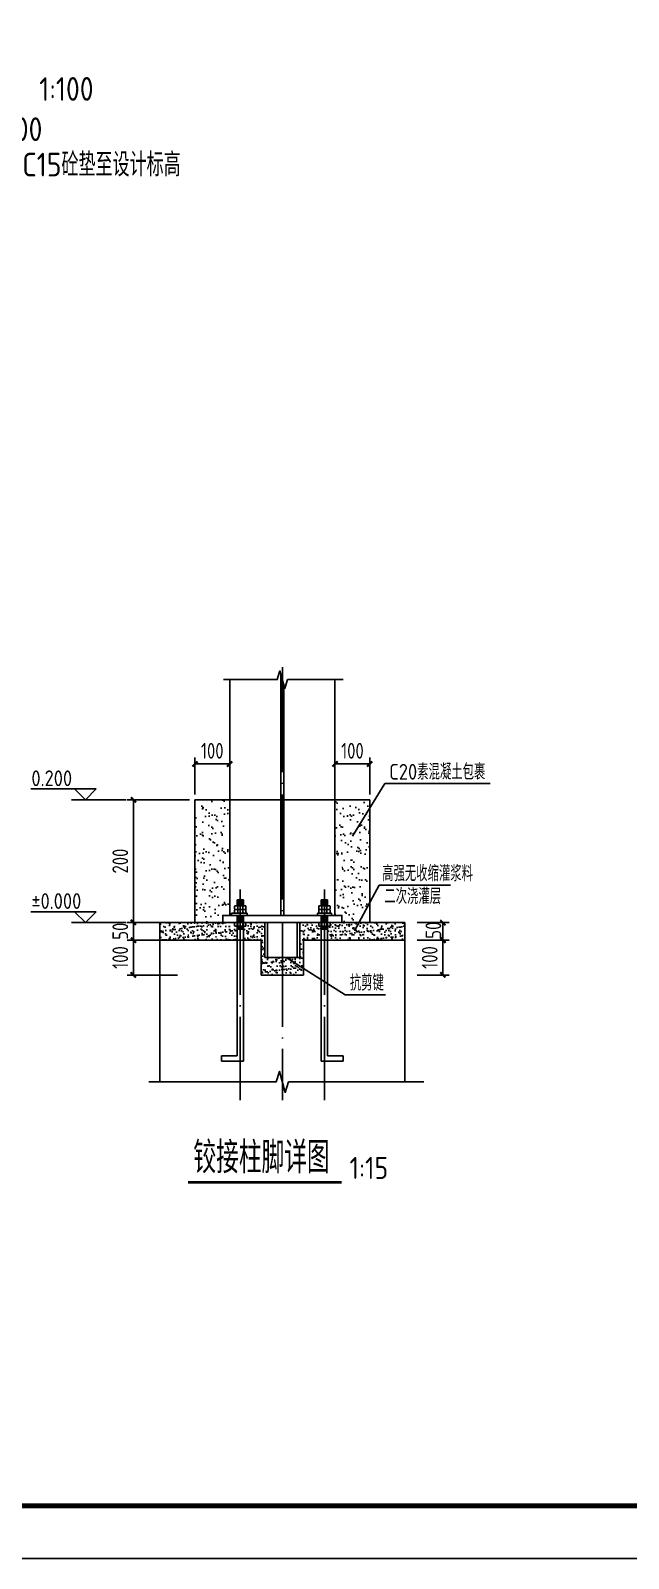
# Model space of a CAD drawing. Header units: millimetres. Extents: x 865974 to 875117, y 40174 to 44891.
# Drawn here: x 867099.9 to 867213.6, y 40173.6 to 40464.1 of the extents above; entities that cross this region are included whole.
import ezdxf

# ---------------------------------------------------------------- set-up
doc = ezdxf.new("R2010")
doc.units = ezdxf.units.MM
doc.header["$LTSCALE"] = 1000
doc.header["$MEASUREMENT"] = 0
doc.linetypes.add('DOTE', pattern=[2.42, 2, -0.2, 0.02, -0.2])
for name, color, linetype in [('AXIS', 3, 'Continuous'), ('COLUMN', 9, 'Continuous'), ('D1', 112, 'Continuous'), ('DIM', 7, 'Continuous'), ('DIM_SYMB', 3, 'Continuous'), ('DOTE', 1, 'DOTE'), ('OTHER', 2, 'Continuous'), ('PUB_DIM', 3, 'Continuous'), ('PUB_TEXT', 7, 'Continuous'), ('尺寸标注', 7, 'Continuous'), ('支撑', 6, 'Continuous'), ('柱', 2, 'Continuous'), ('柱集中标注', 2, 'Continuous'), ('梁', 4, 'Continuous'), ('螺栓孔标注', 253, 'Continuous')]:
    doc.layers.add(name, color=color, linetype=linetype)
doc.styles.add('GBHZ', font='gbenor.shx', dxfattribs={"width": 0.9, "bigfont": 'gbcbig.shx'})
doc.dimstyles.new('Y15', dxfattribs={"dimscale": 0, "dimtxt": 3, "dimasz": 0.01, "dimexe": 1.2, "dimexo": 1, "dimgap": 1, "dimtad": 1, "dimdec": 0, "dimlfac": 15, "dimzin": 0, "dimdsep": 46, "dimtxsty": 'GBHZ', "dimblk1": 'DX', "dimblk2": 'DX', "dimsah": 1, "dimcen": 0.09, "dimdle": 1, "dimadec": 0, "dimazin": 0, "dimtfac": 1, "dimtdec": 0, "dimtix": 1, "dimtmove": 2, "dimatfit": 3, "dimldrblk": 'DX', "dimfxl": 0, "dimtolj": 1, "dimtzin": 0, "dimarcsym": 0})
pattern_1 = [(37.5, (502023.5478, -183984.3202), (-0.041995572, 1.2845491793), [0, -1.0133333333, 0, -1.1333333333, 0, -1.0833333333]), (7.5, (502023.5478, -183984.3202), (1.179851137, 1.88143071), [0, -0.5466666667, 0, -0.9133333333, 0, -0.35]), (327.5, (502022.7278, -183984.3202), (2.0760945745, 0.0037727024), [0, -0.3333333333, 0, -1.2, 0, -1.5666666667]), (317.5, (502022.7278, -183984.3202), (2.004084403, 0.585117043), [0, -0.1666666667, 0, -0.7866666667, 0, -0.9])]
pattern_2 = [(37.5, (502023.5478, -183984.3202), (-0.083991144, 2.569098359), [0, -2.026666667, 0, -2.266666667, 0, -2.166666667]), (7.5, (502023.5478, -183984.3202), (2.359702274, 3.76286142), [0, -1.093333333, 0, -1.826666667, 0, -0.7]), (327.5, (502021.9078, -183984.3202), (4.152189149, 0.007545405), [0, -0.666666667, 0, -2.4, 0, -3.133333333]), (317.5, (502021.9078, -183984.3202), (4.008168806, 1.170234087), [0, -0.333333333, 0, -1.573333333, 0, -1.8])]

# ---------------------------------------------------------------- blocks, each defined once
blk = doc.blocks.new('DX')
at = {"color": 0, "linetype": 'ByBlock', "const_width": 40}
blk.add_lwpolyline([(-54, -51), (46, 49)], dxfattribs=at)
blk = doc.blocks.new('*D612')
at = {"layer": 'Defpoints', "color": 0, "linetype": 'ByBlock', "transparency": 16777216}
for p in [(867172.4, 40291.18), (867178.3, 40291.18), (867172.4, 40284.51)]:
    blk.add_point(p, dxfattribs=at)
at = {"layer": 'DIM', "color": 0, "linetype": 'ByBlock', "lineweight": -2, "transparency": 16777216}
for p, q in [((867173.4, 40291.18), (867179.5, 40291.18)), ((867178.3, 40284.52), (867178.3, 40291.17)), ((867173.4, 40284.51), (867179.5, 40284.51))]:
    blk.add_line(p, q, dxfattribs=at)
at = {"layer": 'DIM', "color": 0, "linetype": 'ByBlock', "lineweight": -2, "transparency": 16777216, "xscale": 0.01, "yscale": 0.01, "zscale": 0.01}
for p, rotation in [((867178.3, 40291.18), 90), ((867178.3, 40284.51), 270)]:
    blk.add_blockref('DX', p, dxfattribs=dict(at, rotation=rotation))
at = {"layer": 'DIM', "color": 0, "linetype": 'ByBlock', "transparency": 16777216, "insert": (867175.8, 40287.85), "char_height": 3, "attachment_point": 5, "rotation": 90, "style": 'GBHZ'}
blk.add_mtext('\\A1;100', dxfattribs=at)
blk = doc.blocks.new('*D613')
at = {"layer": 'Defpoints', "color": 0, "linetype": 'ByBlock', "transparency": 16777216}
for p in [(867172.4, 40294.51), (867178.3, 40294.51), (867172.4, 40291.18)]:
    blk.add_point(p, dxfattribs=at)
at = {"layer": 'DIM', "color": 0, "linetype": 'ByBlock', "lineweight": -2, "transparency": 16777216}
for p, q in [((867173.4, 40294.51), (867179.5, 40294.51)), ((867178.3, 40291.19), (867178.3, 40294.5)), ((867173.4, 40291.18), (867179.5, 40291.18))]:
    blk.add_line(p, q, dxfattribs=at)
at = {"layer": 'DIM', "color": 0, "linetype": 'ByBlock', "lineweight": -2, "transparency": 16777216, "xscale": 0.01, "yscale": 0.01, "zscale": 0.01}
for p, rotation in [((867178.3, 40294.51), 90), ((867178.3, 40291.18), 270)]:
    blk.add_blockref('DX', p, dxfattribs=dict(at, rotation=rotation))
at = {"layer": 'DIM', "color": 0, "linetype": 'ByBlock', "transparency": 16777216, "insert": (867176.51, 40293.04), "char_height": 3, "attachment_point": 5, "rotation": 90, "style": 'GBHZ'}
blk.add_mtext('\\A1;50', dxfattribs=at)
blk = doc.blocks.new('*D619')
at = {"layer": 'Defpoints', "color": 0, "linetype": 'ByBlock', "transparency": 16777216}
for p in [(867128.83, 40294.51), (867119.43, 40291.18), (867128.83, 40291.18)]:
    blk.add_point(p, dxfattribs=at)
at = {"layer": 'DIM', "color": 0, "linetype": 'ByBlock', "lineweight": -2, "transparency": 16777216}
for p, q in [((867127.83, 40294.51), (867118.23, 40294.51)), ((867119.43, 40294.52), (867119.43, 40294.53)), ((867119.43, 40294.51), (867119.43, 40291.18)), ((867127.83, 40291.18), (867118.23, 40291.18)), ((867119.43, 40291.17), (867119.43, 40291.16))]:
    blk.add_line(p, q, dxfattribs=at)
at = {"layer": 'DIM', "color": 0, "linetype": 'ByBlock', "lineweight": -2, "transparency": 16777216, "xscale": 0.01, "yscale": 0.01, "zscale": 0.01}
for p, rotation in [((867119.43, 40294.51), 270), ((867119.43, 40291.18), 90)]:
    blk.add_blockref('DX', p, dxfattribs=dict(at, rotation=rotation))
at = {"layer": 'DIM', "color": 0, "linetype": 'ByBlock', "transparency": 16777216, "insert": (867116.93, 40292.85), "char_height": 3, "attachment_point": 5, "rotation": 90, "style": 'GBHZ'}
blk.add_mtext('\\A1;50', dxfattribs=at)
blk = doc.blocks.new('*D620')
at = {"layer": 'Defpoints', "color": 0, "linetype": 'ByBlock', "transparency": 16777216}
for p in [(867128.83, 40291.18), (867119.43, 40284.51), (867128.83, 40284.51)]:
    blk.add_point(p, dxfattribs=at)
at = {"layer": 'DIM', "color": 0, "linetype": 'ByBlock', "lineweight": -2, "transparency": 16777216}
for p, q in [((867127.83, 40291.18), (867118.23, 40291.18)), ((867119.43, 40291.17), (867119.43, 40284.52)), ((867127.83, 40284.51), (867118.23, 40284.51))]:
    blk.add_line(p, q, dxfattribs=at)
at = {"layer": 'DIM', "color": 0, "linetype": 'ByBlock', "lineweight": -2, "transparency": 16777216, "xscale": 0.01, "yscale": 0.01, "zscale": 0.01}
for p, rotation in [((867119.43, 40291.18), 90), ((867119.43, 40284.51), 270)]:
    blk.add_blockref('DX', p, dxfattribs=dict(at, rotation=rotation))
at = {"layer": 'DIM', "color": 0, "linetype": 'ByBlock', "transparency": 16777216, "insert": (867116.93, 40287.85), "char_height": 3, "attachment_point": 5, "rotation": 90, "style": 'GBHZ'}
blk.add_mtext('\\A1;100', dxfattribs=at)
blk = doc.blocks.new('*D621')
at = {"layer": 'Defpoints', "color": 0, "linetype": 'ByBlock', "transparency": 16777216}
for p in [(867137.77, 40324.66), (867131.1, 40317.86), (867137.77, 40318.4)]:
    blk.add_point(p, dxfattribs=at)
at = {"layer": 'DIM', "color": 0, "linetype": 'ByBlock', "lineweight": -2, "transparency": 16777216}
for p, q in [((867131.1, 40318.86), (867131.1, 40325.86)), ((867137.77, 40319.4), (867137.77, 40325.86)), ((867131.11, 40324.66), (867137.76, 40324.66))]:
    blk.add_line(p, q, dxfattribs=at)
at = {"layer": 'DIM', "color": 0, "linetype": 'ByBlock', "lineweight": -2, "transparency": 16777216, "xscale": 0.01, "yscale": 0.01, "zscale": 0.01, "rotation": 180}
blk.add_blockref('DX', (867131.1, 40324.66), dxfattribs=at)
at = {"layer": 'DIM', "color": 0, "linetype": 'ByBlock', "lineweight": -2, "transparency": 16777216, "xscale": 0.01, "yscale": 0.01, "zscale": 0.01}
blk.add_blockref('DX', (867137.77, 40324.66), dxfattribs=at)
at = {"layer": 'DIM', "color": 0, "linetype": 'ByBlock', "transparency": 16777216, "insert": (867134.43, 40327.16), "char_height": 3, "attachment_point": 5, "style": 'GBHZ'}
blk.add_mtext('\\A1;100', dxfattribs=at)
blk = doc.blocks.new('*D622')
at = {"layer": 'Defpoints', "color": 0, "linetype": 'ByBlock', "transparency": 16777216}
for p in [(867119.43, 40317.86), (867131.1, 40317.86), (867128.83, 40294.51)]:
    blk.add_point(p, dxfattribs=at)
at = {"layer": 'DIM', "color": 0, "linetype": 'ByBlock', "lineweight": -2, "transparency": 16777216}
for p, q in [((867130.1, 40317.86), (867118.23, 40317.86)), ((867119.43, 40294.52), (867119.43, 40317.85)), ((867127.83, 40294.51), (867118.23, 40294.51))]:
    blk.add_line(p, q, dxfattribs=at)
at = {"layer": 'DIM', "color": 0, "linetype": 'ByBlock', "lineweight": -2, "transparency": 16777216, "xscale": 0.01, "yscale": 0.01, "zscale": 0.01}
for p, rotation in [((867119.43, 40317.86), 90), ((867119.43, 40294.51), 270)]:
    blk.add_blockref('DX', p, dxfattribs=dict(at, rotation=rotation))
at = {"layer": 'DIM', "color": 0, "linetype": 'ByBlock', "transparency": 16777216, "insert": (867116.93, 40306.19), "char_height": 3, "attachment_point": 5, "rotation": 90, "style": 'GBHZ'}
blk.add_mtext('\\A1;200', dxfattribs=at)
blk = doc.blocks.new('*D623')
at = {"layer": 'Defpoints', "color": 0, "linetype": 'ByBlock', "transparency": 16777216}
for p in [(867157.77, 40324.66), (867157.77, 40318.4), (867164.43, 40317.86)]:
    blk.add_point(p, dxfattribs=at)
at = {"layer": 'DIM', "color": 0, "linetype": 'ByBlock', "lineweight": -2, "transparency": 16777216}
for p, q in [((867157.77, 40319.4), (867157.77, 40325.86)), ((867164.43, 40318.86), (867164.43, 40325.86)), ((867164.42, 40324.66), (867157.78, 40324.66))]:
    blk.add_line(p, q, dxfattribs=at)
at = {"layer": 'DIM', "color": 0, "linetype": 'ByBlock', "lineweight": -2, "transparency": 16777216, "xscale": 0.01, "yscale": 0.01, "zscale": 0.01, "rotation": 180}
blk.add_blockref('DX', (867157.77, 40324.66), dxfattribs=at)
at = {"layer": 'DIM', "color": 0, "linetype": 'ByBlock', "lineweight": -2, "transparency": 16777216, "xscale": 0.01, "yscale": 0.01, "zscale": 0.01}
blk.add_blockref('DX', (867164.43, 40324.66), dxfattribs=at)
at = {"layer": 'DIM', "color": 0, "linetype": 'ByBlock', "transparency": 16777216, "insert": (867161.1, 40327.16), "char_height": 3, "attachment_point": 5, "style": 'GBHZ'}
blk.add_mtext('\\A1;100', dxfattribs=at)

msp = doc.modelspace()

# ---------------------------------------------------------------- hatches: boundary and pattern name
at = {"layer": 'DIM', "linetype": 'ByBlock'}
h = msp.add_hatch(dxfattribs=at)
h.set_pattern_fill('AR-SAND', color=256, scale=1.333333, style=0)
h.set_pattern_definition(pattern_2)
h.paths.add_polyline_path([(867137.765, 40317.863), (867131.099, 40317.863), (867131.099, 40294.514), (867136.432, 40294.514), (867136.432, 40295.847), (867137.765, 40295.847)])
h = msp.add_hatch(dxfattribs=at)
h.set_pattern_fill('AR-SAND', color=256, scale=1.333333, style=0)
h.set_pattern_definition(pattern_2)
h.paths.add_polyline_path([(867164.432, 40317.863), (867157.765, 40317.863), (867157.765, 40295.847), (867159.099, 40295.847), (867159.099, 40294.514), (867162.331, 40294.514), (867164.432, 40298.344)])
at = {"layer": '柱集中标注', "linetype": 'ByBlock'}
h = msp.add_hatch(dxfattribs=at)
h.set_pattern_fill('AR-SAND', color=2, scale=0.666667, style=0)
h.set_pattern_definition(pattern_1)
h.paths.add_polyline_path([(867139.165, 40293.794), (867138.806, 40293.794, -0.4648425), (867138.692, 40293.894), (867138.692, 40294.414, -0.3768346), (867138.776, 40294.514), (867124.432, 40294.514), (867124.432, 40291.181), (867139.165, 40291.181)])
h = msp.add_hatch(dxfattribs=at)
h.set_pattern_fill('AR-SAND', color=2, scale=0.666667, style=0)
h.set_pattern_definition(pattern_1)
h.paths.add_polyline_path([(867147.765, 40287.847), (867144.432, 40287.847), (867144.432, 40294.514), (867140.365, 40294.514), (867140.365, 40293.794), (867140.755, 40293.794, 0.3653345), (867140.839, 40293.89), (867140.839, 40293.894, -0.4648425), (867140.725, 40293.794), (867140.365, 40293.794), (867140.365, 40291.181), (867143.765, 40291.181), (867143.765, 40284.514), (867147.765, 40284.514)])
h = msp.add_hatch(dxfattribs=at)
h.set_pattern_fill('AR-SAND', color=2, scale=0.666667, style=0)
h.set_pattern_definition(pattern_1)
h.paths.add_polyline_path([(867155.165, 40293.794), (867154.806, 40293.794, -0.0373924), (867154.791, 40293.793, 26.7433863), (867154.776, 40293.794), (867155.165, 40293.794), (867155.165, 40294.514), (867154.806, 40294.514), (867151.099, 40294.514), (867151.099, 40287.847), (867148.465, 40287.847), (867151.765, 40285.932), (867151.765, 40291.181), (867155.165, 40291.181)])
h = msp.add_hatch(dxfattribs=at)
h.set_pattern_fill('AR-SAND', color=2, scale=0.666667, style=0)
h.set_pattern_definition(pattern_1)
h.paths.add_polyline_path([(867171.099, 40294.514), (867156.755, 40294.514, -0.3768346), (867156.839, 40294.414), (867156.839, 40293.894, -0.4648425), (867156.725, 40293.794), (867156.365, 40293.794), (867156.365, 40291.181), (867171.099, 40291.181)])
h = msp.add_hatch(dxfattribs=at)
h.set_pattern_fill('AR-SAND', color=2, scale=0.666667, style=0)
h.set_pattern_definition(pattern_1)
h.paths.add_polyline_path([(867148.465, 40287.847), (867147.765, 40287.847), (867147.765, 40284.514), (867151.765, 40284.514), (867151.765, 40285.932)])

# ---------------------------------------------------------------- linework, layer by layer
for p, q in [((867137.765, 40295.847), (867137.765, 40340.69)), ((867147.499, 40295.847), (867147.499, 40341.668)), ((867148.032, 40295.847), (867148.032, 40339.713)), ((867157.765, 40295.847), (867157.765, 40340.69)), ((867161.13, 40310.949), (867167.273, 40320.937)), ((867187.321, 40320.937), (867167.273, 40320.937)), ((867139.165, 40298.847), (867139.165, 40297.705)), ((867140.366, 40298.847), (867139.166, 40298.847)), ((867140.366, 40298.847), (867140.366, 40297.705)), ((867155.164, 40298.847), (867156.364, 40298.847)), ((867155.164, 40298.847), (867155.164, 40297.705)), ((867156.365, 40298.847), (867156.365, 40297.705)), ((867124.432, 40291.181), (867143.765, 40291.181)), ((867143.765, 40284.514), (867143.765, 40291.181)), ((867151.765, 40284.514), (867151.765, 40291.181)), ((867151.765, 40291.181), (867171.099, 40291.181)), ((867148.465, 40287.847), (867159.69, 40280.75)), ((867143.765, 40284.514), (867151.765, 40284.514)), ((867159.69, 40280.75), (867167.374, 40280.75)), ((867761.988, 40173.578), (866920.988, 40173.578))]:
    msp.add_line(p, q)
at = {"color": 0, "const_width": 1}
msp.add_lwpolyline([(867751.988, 40183.578), (866945.988, 40183.578), (866945.988, 40757.578), (867751.988, 40757.578)], close=True, dxfattribs=at)
at = {"layer": 'AXIS'}
for p, q in [((867139.165, 40298.847), (867140.365, 40298.847)), ((867139.165, 40298.714), (867140.365, 40298.714)), ((867139.165, 40298.581), (867140.365, 40298.581)), ((867139.165, 40298.581), (867140.365, 40298.581)), ((867156.365, 40298.847), (867155.165, 40298.847)), ((867156.365, 40298.714), (867155.165, 40298.714)), ((867156.365, 40298.581), (867155.165, 40298.581)), ((867156.365, 40298.581), (867155.165, 40298.581)), ((867139.165, 40298.447), (867140.365, 40298.447)), ((867139.165, 40298.447), (867140.365, 40298.447)), ((867139.165, 40298.314), (867140.365, 40298.314)), ((867139.165, 40298.181), (867140.365, 40298.181)), ((867139.165, 40298.047), (867140.365, 40298.047)), ((867139.165, 40297.914), (867140.365, 40297.914)), ((867139.165, 40297.781), (867140.365, 40297.781)), ((867139.165, 40295.847), (867140.365, 40295.847)), ((867139.165, 40295.714), (867140.365, 40295.714)), ((867156.365, 40298.447), (867155.165, 40298.447)), ((867156.365, 40298.447), (867155.165, 40298.447)), ((867156.365, 40298.314), (867155.165, 40298.314)), ((867156.365, 40298.181), (867155.165, 40298.181)), ((867156.365, 40298.047), (867155.165, 40298.047)), ((867156.365, 40297.914), (867155.165, 40297.914)), ((867156.365, 40297.781), (867155.165, 40297.781)), ((867156.365, 40295.847), (867155.165, 40295.847)), ((867156.365, 40295.714), (867155.165, 40295.714)), ((867139.165, 40295.581), (867140.365, 40295.581)), ((867139.165, 40295.581), (867140.365, 40295.581)), ((867139.165, 40295.447), (867140.365, 40295.447)), ((867139.165, 40295.314), (867140.365, 40295.314)), ((867139.165, 40295.181), (867140.365, 40295.181)), ((867139.165, 40295.047), (867140.365, 40295.047)), ((867139.165, 40294.914), (867140.365, 40294.914)), ((867139.165, 40294.781), (867140.365, 40294.781)), ((867139.165, 40294.781), (867140.365, 40294.781)), ((867139.165, 40294.647), (867140.365, 40294.647)), ((867139.165, 40293.794), (867140.365, 40293.794)), ((867139.165, 40293.661), (867140.365, 40293.661)), ((867139.165, 40293.527), (867140.365, 40293.527)), ((867139.165, 40293.527), (867140.365, 40293.527)), ((867139.165, 40293.394), (867140.365, 40293.394)), ((867139.165, 40293.261), (867140.365, 40293.261)), ((867156.365, 40295.581), (867155.165, 40295.581)), ((867156.365, 40295.581), (867155.165, 40295.581)), ((867156.365, 40295.447), (867155.165, 40295.447)), ((867156.365, 40295.314), (867155.165, 40295.314)), ((867156.365, 40295.181), (867155.165, 40295.181)), ((867156.365, 40295.047), (867155.165, 40295.047)), ((867156.365, 40294.914), (867155.165, 40294.914)), ((867156.365, 40294.781), (867155.165, 40294.781)), ((867156.365, 40294.781), (867155.165, 40294.781)), ((867156.365, 40294.647), (867155.165, 40294.647)), ((867156.365, 40293.794), (867155.165, 40293.794)), ((867156.365, 40293.661), (867155.165, 40293.661)), ((867156.365, 40293.527), (867155.165, 40293.527)), ((867156.365, 40293.527), (867155.165, 40293.527)), ((867156.365, 40293.394), (867155.165, 40293.394)), ((867156.365, 40293.261), (867155.165, 40293.261))]:
    msp.add_line(p, q, dxfattribs=at)
at = {"layer": 'COLUMN'}
for p, q in [((867139.165, 40295.847), (867139.165, 40269.141)), ((867140.365, 40295.847), (867140.365, 40268.125)), ((867155.165, 40295.847), (867155.165, 40268.125)), ((867156.365, 40295.847), (867156.365, 40269.141))]:
    msp.add_line(p, q, dxfattribs=at)
at = {"layer": 'D1'}
for p, q in [((867108.243, 40319.911), (867099.939, 40319.911)), ((867108.243, 40319.911), (867110.291, 40317.863)), ((867108.243, 40319.911), (867112.339, 40319.911)), ((867112.339, 40319.911), (867110.291, 40317.863)), ((867108.243, 40296.562), (867099.939, 40296.562)), ((867108.243, 40296.562), (867110.291, 40294.514)), ((867108.243, 40296.562), (867112.339, 40296.562)), ((867112.339, 40296.562), (867110.291, 40294.514))]:
    msp.add_line(p, q, dxfattribs=at)
for points in [[(867118.027, 40317.863), (867107.625, 40317.863)], [(867118.027, 40294.514), (867107.625, 40294.514)]]:
    msp.add_lwpolyline(points, dxfattribs=at)
at = {"layer": 'DIM_SYMB', "const_width": 0.525}
msp.add_lwpolyline([(867129.826, 40245.117), (867159.084, 40245.117)], dxfattribs=at)
at = {"layer": 'DOTE', "linetype": 'DOTE', "ltscale": 0.01}
for p, q in [((867147.765, 40343.068), (867147.765, 40260.732)), ((867139.765, 40300.764), (867139.765, 40260.732)), ((867155.765, 40300.764), (867155.765, 40260.732))]:
    msp.add_line(p, q, dxfattribs=at)
at = {"layer": 'OTHER'}
for p, q in [((867124.432, 40294.514), (867124.432, 40264.207)), ((867171.099, 40294.514), (867171.099, 40264.207))]:
    msp.add_line(p, q, dxfattribs=at)
for points in [[(867136.574, 40340.69), (867146.783, 40340.69), (867147.312, 40342.352), (867148.219, 40339.028), (867148.748, 40340.69), (867159.311, 40340.69)], [(867122.351, 40264.207), (867146.587, 40264.207), (867147.221, 40266.202), (867148.309, 40262.212), (867148.944, 40264.207), (867174.689, 40264.207)]]:
    msp.add_lwpolyline(points, dxfattribs=at)
at = {"layer": 'PUB_DIM'}
for p, q in [((867131.099, 40317.863), (867164.432, 40317.863)), ((867131.099, 40317.863), (867131.099, 40294.514)), ((867164.432, 40317.863), (867164.432, 40294.514))]:
    msp.add_line(p, q, dxfattribs=at)
at = {"layer": '尺寸标注', "color": 4, "linetype": 'ByBlock'}
for p, q in [((867139.165, 40269.141), (867136.186, 40269.141)), ((867136.186, 40269.141), (867136.186, 40268.125)), ((867136.186, 40268.125), (867140.365, 40268.125)), ((867159.344, 40268.125), (867155.165, 40268.125)), ((867156.365, 40269.141), (867159.344, 40269.141)), ((867159.344, 40269.141), (867159.344, 40268.125))]:
    msp.add_line(p, q, dxfattribs=at)
at = {"layer": '支撑', "color": 3}
for p in [(867161.473, 40292.95), (867179.735, 40301.588)]:
    msp.add_line(p, (867166.211, 40301.588), dxfattribs=at)
at = {"layer": '柱'}
msp.add_line((867124.432, 40294.514), (867171.099, 40294.514), dxfattribs=at)
msp.add_lwpolyline([(867136.432, 40294.514), (867136.432, 40295.847), (867159.099, 40295.847), (867159.099, 40294.514)], dxfattribs=at)
at = {"layer": '梁'}
for p, q in [((867140.725, 40296.265), (867138.099, 40296.265)), ((867138.099, 40296.265), (867138.099, 40295.847)), ((867138.692, 40297.085), (867138.692, 40297.605)), ((867138.692, 40296.365), (867138.692, 40296.885)), ((867138.806, 40297.705), (867140.725, 40297.705)), ((867140.725, 40297.705), (867138.806, 40297.705)), ((867138.806, 40296.985), (867140.725, 40296.985)), ((867140.725, 40296.985), (867138.806, 40296.985)), ((867140.725, 40296.985), (867138.806, 40296.985)), ((867138.832, 40296.265), (867141.099, 40296.265)), ((867139.298, 40297.705), (867139.298, 40296.985)), ((867139.298, 40296.985), (867139.298, 40296.265)), ((867140.233, 40297.705), (867140.233, 40296.985)), ((867140.233, 40296.985), (867140.233, 40296.265)), ((867140.839, 40297.085), (867140.839, 40297.605)), ((867140.839, 40296.365), (867140.839, 40296.885)), ((867141.099, 40296.265), (867141.099, 40295.847)), ((867156.699, 40296.265), (867154.432, 40296.265)), ((867154.432, 40296.265), (867154.432, 40295.847)), ((867154.692, 40297.085), (867154.692, 40297.605)), ((867154.692, 40296.365), (867154.692, 40296.885)), ((867154.806, 40297.705), (867156.725, 40297.705)), ((867156.725, 40297.705), (867154.806, 40297.705)), ((867154.806, 40296.985), (867156.725, 40296.985)), ((867154.806, 40296.985), (867156.725, 40296.985)), ((867156.725, 40296.985), (867154.806, 40296.985)), ((867154.806, 40296.265), (867157.099, 40296.265)), ((867155.298, 40297.705), (867155.298, 40296.985)), ((867155.298, 40296.985), (867155.298, 40296.265)), ((867156.233, 40297.705), (867156.233, 40296.985)), ((867156.233, 40296.985), (867156.233, 40296.265)), ((867156.839, 40297.085), (867156.839, 40297.605)), ((867156.839, 40296.365), (867156.839, 40296.885)), ((867157.099, 40296.265), (867157.099, 40295.847)), ((867138.692, 40293.894), (867138.692, 40294.414)), ((867140.725, 40294.514), (867138.806, 40294.514)), ((867140.725, 40294.514), (867138.806, 40294.514)), ((867138.806, 40294.514), (867140.725, 40294.514)), ((867140.725, 40293.794), (867138.806, 40293.794)), ((867139.298, 40294.514), (867139.298, 40293.794)), ((867140.233, 40294.514), (867140.233, 40293.794)), ((867140.839, 40293.894), (867140.839, 40294.414)), ((867144.432, 40294.514), (867144.432, 40287.847)), ((867144.965, 40294.514), (867144.965, 40287.847)), ((867150.565, 40294.514), (867150.565, 40287.847)), ((867151.099, 40294.514), (867151.099, 40287.847)), ((867154.692, 40293.894), (867154.692, 40294.414)), ((867156.725, 40294.514), (867154.806, 40294.514)), ((867154.806, 40294.514), (867156.725, 40294.514)), ((867154.806, 40294.514), (867156.725, 40294.514)), ((867154.806, 40293.794), (867156.725, 40293.794)), ((867155.298, 40294.514), (867155.298, 40293.794)), ((867156.233, 40294.514), (867156.233, 40293.794)), ((867156.839, 40293.894), (867156.839, 40294.414)), ((867144.432, 40287.847), (867151.099, 40287.847))]:
    msp.add_line(p, q, dxfattribs=at)
for centre, start, end in [((867138.791, 40297.607), 81.43428, 181.15833), ((867138.791, 40297.083), 178.84167, 278.56572), ((867138.791, 40296.887), 81.43428, 181.15833), ((867138.791, 40296.363), 178.84167, 278.56572), ((867140.74, 40297.607), 358.84167, 98.56572), ((867140.74, 40297.083), 261.43428, 1.15833), ((867140.74, 40296.887), 358.84167, 98.56572), ((867140.74, 40296.363), 261.43428, 1.15833), ((867154.791, 40297.607), 81.43428, 181.15833), ((867154.791, 40297.083), 178.84167, 278.56572), ((867154.791, 40296.887), 81.43428, 181.15833), ((867154.791, 40296.363), 178.84167, 278.56572), ((867156.74, 40297.607), 358.84167, 98.56572), ((867156.74, 40297.083), 261.43428, 1.15833), ((867156.74, 40296.887), 358.84167, 98.56572), ((867156.74, 40296.363), 261.43428, 1.15833), ((867138.791, 40294.416), 81.43428, 181.15833), ((867138.791, 40293.892), 178.84167, 278.56572), ((867140.74, 40293.892), 261.43428, 1.15833), ((867154.791, 40293.892), 178.84167, 278.56572), ((867156.74, 40294.416), 358.84167, 98.56572), ((867156.74, 40293.892), 261.43428, 1.15833)]:
    msp.add_arc(centre, 0.0989, start, end, dxfattribs=at)

# ---------------------------------------------------------------- texts
at = {"ltscale": 2, "style": 'GBHZ'}
msp.add_text('1:100', height=4.5, rotation=0.20444, dxfattribs=at).set_placement((867101.522, 40450.75))
at = {"style": 'GBHZ'}
for s, p in [('基础置于持力层内深度不小于 200', (867049.683, 40443.111)), ('局部加深处要求开挖至持力层后用C15砼垫至设计标高', (867049.683, 40436.383))]:
    msp.add_text(s, height=4.5, dxfattribs=at).set_placement(p)
at = {"layer": 'PUB_TEXT', "style": 'GBHZ'}
for s, height, p in [('铰接柱脚详图', 6, (867130.849, 40246.819)), ('1:15', 4.2, (867160.554, 40245.737))]:
    msp.add_text(s, height=height, dxfattribs=at).set_placement(p)
at = {"layer": '螺栓孔标注', "style": 'GBHZ'}
for s, p in [('C20素混凝土包裹', (867168.093, 40321.67)), ('0.200', (867100.022, 40320.436)), ('高强无收缩灌浆料', (867166.76, 40302.346)), ('%%P0.000', (867100.022, 40297.087)), ('二次浇灌层', (867167.177, 40298)), ('抗剪键', (867160.598, 40281.561, 6))]:
    msp.add_text(s, height=3, dxfattribs=at).set_placement(p)

# ---------------------------------------------------------------- dimensions: what is measured, and where the dimension line sits
at = {"layer": 'DIM', "color": 6, "linetype": 'ByBlock'}
dim = msp.add_linear_dim(base=(867137.765, 40324.658), p1=(867131.099, 40317.863), p2=(867137.765, 40318.401), dimstyle='Y15', override={"dimscale": 1}, dxfattribs=at)
dim.commit()
dim.dimension.update_dxf_attribs({"geometry": '*D621', "text_midpoint": (867134.432, 40327.158)})
for base, p1, p2, angle, picture, middle in [((867157.765, 40324.658), (867164.432, 40317.863), (867157.765, 40318.401), 180, '*D623', (867161.099, 40327.158)), ((867119.428, 40291.181), (867128.825, 40294.514), (867128.825, 40291.181), 90, '*D619', (867116.928, 40292.847)), ((867119.428, 40284.514), (867128.825, 40291.181), (867128.825, 40284.514), 90, '*D620', (867116.928, 40287.847)), ((867178.299, 40291.181), (867172.4, 40284.514), (867172.4, 40291.181), 90, '*D612', (867175.799, 40287.847))]:
    dim = msp.add_linear_dim(base=base, p1=p1, p2=p2, angle=angle, dimstyle='Y15', override={"dimscale": 1}, dxfattribs=at)
    dim.commit()
    dim.dimension.update_dxf_attribs({"geometry": picture, "text_midpoint": middle})
dim = msp.add_linear_dim(base=(867119.428, 40317.863), p1=(867128.825, 40294.514), p2=(867131.099, 40317.863), angle=90, text='200', dimstyle='Y15', override={"dimscale": 1}, dxfattribs=at)
dim.commit()
dim.dimension.update_dxf_attribs({"geometry": '*D622', "text_midpoint": (867116.928, 40306.189)})
dim = msp.add_linear_dim(base=(867178.299, 40294.514), p1=(867172.4, 40291.181), p2=(867172.4, 40294.514), angle=90, dimstyle='Y15', override={"dimscale": 1}, dxfattribs=at)
dim.commit()
dim.dimension.update_dxf_attribs({"geometry": '*D613', "text_midpoint": (867176.511, 40293.04), "dimtype": 160})

doc.saveas('drawing.dxf')
